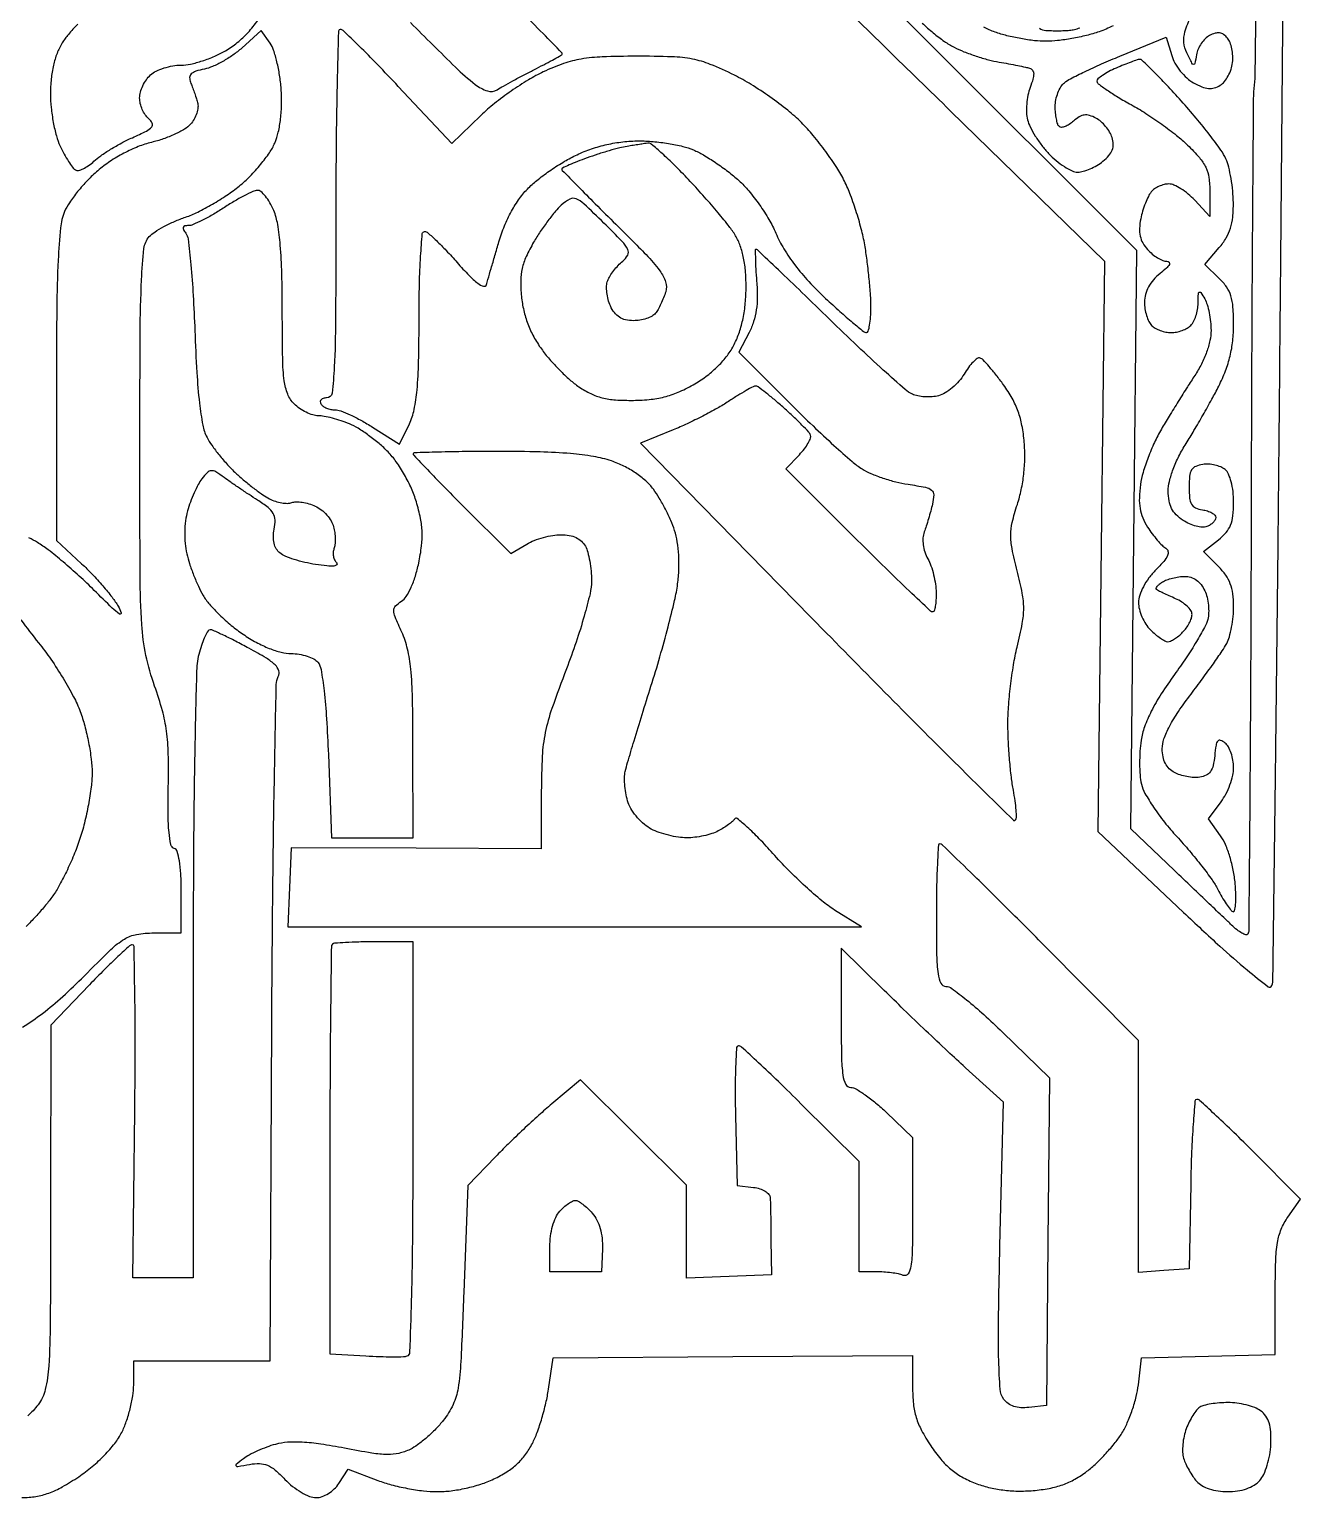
# Model space of a CAD drawing. Extents: x 3.8 to 44, y 2.8 to 44.9.
# Drawn here: x 25.93 to 44.01, y 3.05 to 23.94 of the extents above; entities that cross this region are included whole.
import ezdxf

# ---------------------------------------------------------------- set-up
doc = ezdxf.new("R2010")
doc.units = 0
doc.header["$MEASUREMENT"] = 0

msp = doc.modelspace()

# ---------------------------------------------------------------- linework, layer by layer
for points in [[(26.769741, 44.334821, -0.000003), (28.368792, 44.349802, -0.000078)], [(36.426989, 25.32594, 0.000109), (37.221375, 24.549582, 0.000111), (38.129432, 23.662912, 0.000112), (39.034772, 22.77968), (41.226244, 20.642683), (41.178896, 16.584667), (41.131547, 12.526652), (42.349679, 11.373157, 0.004801), (42.865445, 10.894068, 0.011926), (43.254472, 10.556227, 0.007805), (43.552199, 10.317609, 0.517569), (43.605713, 10.333881, 0.077136), (43.621696, 10.429018, 0.000041), (43.658469, 13.396698, 0.000558), (43.695436, 16.699507, 0.00034), (43.732082, 20.6001, 0.000047), (43.770059, 25.005258, 0.000035), (43.811047, 29.851242, 0.000035), (43.848959, 34.409378, 0.000081)], [(43.391576, 26.420095, -0.000056), (43.36558, 23.343016, -0.027166), (43.353227, 23.146799, 0.027397), (43.341291, 22.955818, 0.000173), (43.328815, 21.243979, 0.000704), (43.317991, 19.288064, 0.000449), (43.310648, 17.013299, -0.000551), (43.302884, 14.751429, -0.000905), (43.29074, 12.837583, -0.000065), (43.276491, 11.117884, -0.13375), (43.262146, 11.066912, -0.344446), (43.23586, 11.056805, -0.052506), (43.180553, 11.080269, -0.040426), (43.110165, 11.127091, -0.023305), (43.033224, 11.193812, -0.000204), (42.921721, 11.300087, -0.000037), (42.714016, 11.498241, -0.000039), (42.47075, 11.730394, -0.000036), (42.219185, 11.970537), (41.59929, 12.562375), (41.641691, 16.678117), (41.684092, 20.793859), (38.562812, 23.91178), (35.441533, 27.0297)], [(26.61397, 24.016573, 0.018205), (26.481354, 23.871518, 0.03919), (26.392717, 23.748891, 0.045176), (26.320282, 23.601674, 0.035344), (26.268259, 23.431268, 0.032071), (26.236845, 23.238467, 0.02418), (26.226316, 23.023986, 0.025841), (26.236235, 22.829553, 0.019968), (26.266392, 22.619474, 0.020359), (26.310505, 22.425141, 0.044814), (26.363187, 22.282371, 0.014697), (26.421619, 22.168036, 0.017321), (26.483745, 22.063565, 0.016375), (26.541628, 21.979656, 0.095438), (26.58095, 21.943472, 0.196042), (26.624566, 21.936146, 0.05363), (26.691932, 21.959065, 0.045693), (26.769225, 22.003981, 0.034034), (26.845613, 22.066486, -0.036269), (26.941354, 22.144116, -0.014708), (27.081978, 22.236126, -0.014462), (27.239643, 22.326621, -0.017845), (27.391754, 22.401312, 0.010258), (27.592602, 22.496181, 0.0995), (27.66661, 22.553636, 0.297848), (27.67381, 22.607305, 0.108537), (27.624404, 22.670722, -0.071858), (27.574846, 22.725588, -0.0446), (27.533012, 22.801804, -0.043854), (27.504532, 22.886273, -0.059457), (27.495, 22.966147, -0.068269), (27.50628, 23.048375, -0.042033), (27.540446, 23.140071, -0.041427), (27.590491, 23.226771, -0.057296), (27.649711, 23.294188, -0.070816), (27.729211, 23.347899, -0.035646), (27.841816, 23.393071, -0.034514), (27.967106, 23.423898, -0.043089), (28.086429, 23.4342, 0.054019), (28.219327, 23.4486, 0.024501), (28.388434, 23.494468, 0.023918), (28.563812, 23.560817, 0.030155), (28.718525, 23.639367, 0.039037), (28.884277, 23.754752, 0.034442), (29.037659, 23.899086, 0.032951), (29.176046, 24.06985, 0.029193)], [(31.348446, 24.039636, 0.002824), (31.988991, 23.404905, 0.028788), (32.270656, 23.159044, 0.085085), (32.444436, 23.066282, 0.223304), (32.581352, 23.082631, -0.011135), (32.670749, 23.135731, -0.003548), (32.806099, 23.21084, -0.003539), (32.958117, 23.2924, -0.00394), (33.105956, 23.368894, 0.00262), (33.244299, 23.440011, 0.003628), (33.367557, 23.505335, 0.002279), (33.470464, 23.56144, 0.044835), (33.500328, 23.581579, 0.439751), (33.501976, 23.609352, 0.001454), (33.235411, 23.883031, 0.005995), (32.921573, 24.195784, 0.00357)], [(38.629176, 24.033131, 0.018044), (38.786085, 23.894155, 0.018264), (38.9463, 23.771789, 0.036012), (39.083302, 23.688968, 0.023721), (39.22465, 23.625114, 0.014292), (39.39757, 23.562327, 0.014301), (39.573401, 23.509643, 0.024193), (39.723635, 23.476972, -0.003728), (39.859034, 23.453281, -0.004151), (39.989287, 23.428369, -0.003841), (40.099959, 23.405363, -0.02168), (40.158306, 23.390091, -0.159628), (40.199534, 23.360911, -0.153258), (40.216344, 23.312485, -0.078274), (40.206597, 23.235692, -0.019614), (40.166541, 23.115502, 0.041028), (40.135287, 23.006369, 0.028841), (40.11755, 22.879805, 0.029239), (40.114685, 22.755836, 0.052687), (40.128918, 22.655294, 0.055866), (40.166832, 22.553803, 0.022564), (40.239655, 22.424905, 0.021989), (40.331294, 22.291915, 0.026015), (40.429576, 22.175075, 0.030882), (40.536236, 22.074167, 0.032356), (40.652936, 21.988854, 0.034218), (40.762681, 21.929163, 0.107852), (40.84407, 21.9114, 0.069197), (40.922026, 21.922241, 0.032197), (41.018463, 21.956432, 0.031128), (41.116739, 22.006023, 0.037791), (41.201575, 22.064701, 0.041542), (41.287552, 22.147026, 0.089231), (41.335049, 22.225181, 0.102093), (41.348784, 22.307873, 0.067215), (41.332117, 22.403191, 0.058106), (41.297151, 22.480779, 0.03825), (41.24052, 22.560786, 0.038273), (41.172426, 22.631161, 0.058557), (41.102833, 22.679633, 0.048867), (41.011782, 22.717459, 0.107667), (40.937082, 22.723566, 0.105438), (40.865613, 22.698041, 0.04564), (40.784447, 22.637058, -0.038114), (40.723681, 22.589959, -0.05555), (40.663387, 22.559164, -0.071339), (40.612379, 22.547824, -0.21883), (40.579985, 22.559815, -0.121439), (40.558073, 22.596064, -0.026665), (40.540022, 22.667147, -0.026257), (40.527558, 22.753792, -0.022596), (40.5234, 22.845741, -0.050328), (40.533065, 22.941517, -0.042088), (40.561832, 23.039609, -0.043914), (40.604081, 23.125493, -0.083476), (40.654233, 23.183664, -0.054707), (40.740095, 23.240339, -0.006849), (40.940202, 23.339585, -0.007995), (41.182127, 23.450751, -0.006552), (41.444022, 23.561984), (42.102979, 23.831722), (42.180339, 23.571349, 0.057159), (42.226966, 23.461983, 0.038617), (42.302974, 23.349535, 0.038736), (42.394925, 23.250637, 0.059469), (42.48962, 23.182238, 0.029381), (42.609674, 23.124541, 0.074136), (42.703577, 23.101436, 0.093584), (42.7864, 23.109192, 0.06994), (42.87032, 23.146633, 0.083137), (42.929312, 23.198917, 0.044998), (42.983404, 23.279745, 0.043212), (43.024938, 23.374406, 0.052229), (43.046363, 23.468999, 0.043256), (43.049447, 23.565575, 0.03744), (43.036361, 23.666146, 0.039206), (43.010307, 23.755873, 0.083129), (42.97403, 23.818238, 0.067042), (42.919102, 23.868816, 0.116582), (42.861811, 23.891578, 0.107878), (42.797227, 23.887125, 0.051952), (42.720025, 23.855608, 0.073565), (42.658559, 23.810009, 0.046739), (42.601569, 23.741276, 0.046004), (42.557239, 23.661445, 0.062199), (42.533599, 23.582435, -0.007454), (42.510391, 23.455896, -0.40843), (42.492132, 23.443431, -0.234041), (42.469098, 23.460449, -0.003857), (42.395148, 23.607131, -0.094028), (42.353728, 23.755786, -0.093669), (42.369547, 23.909495, -0.042513), (42.456516, 24.130877, -0.005661)], [(25.830463, 9.741663, 0.022516), (26.112549, 9.937803, 0.020441), (26.401605, 10.178066, 0.014807), (26.703975, 10.467746, -0.006548), (27.084946, 10.844991, -0.053414), (27.278176, 10.995163, -0.095774), (27.452708, 11.06145, -0.043028), (27.698025, 11.0826), (28.0872, 11.0826), (28.0872, 11.66775, 0.01205), (28.081068, 11.922157, 0.028409), (28.061182, 12.11085, 0.03458), (28.030516, 12.241273, 0.241798), (27.986191, 12.28657, -0.267254), (27.939229, 12.339391, -0.0273), (27.913254, 12.51142, -0.022081), (27.89996, 12.771271, -0.006936), (27.902652, 13.16077, 0.009898), (27.903116, 13.631855, 0.028903), (27.878251, 13.955826, 0.03384), (27.81889, 14.245617, 0.018215), (27.708939, 14.5935, -0.033592), (27.584628, 15.033432, -0.036713), (27.524974, 15.473165, -0.014295), (27.502147, 16.167645, -0.001126), (27.498418, 18.015392, -0.00132), (27.503023, 19.617494, -0.009873), (27.522224, 20.37744, -0.015922), (27.556565, 20.82345, -0.158015), (27.632492, 20.992503, -0.064843), (27.709378, 21.058021, -0.020607), (27.839135, 21.134924, -0.020184), (27.992313, 21.209569, -0.021174), (28.148614, 21.270325, 0.032508), (28.322488, 21.342487, 0.016676), (28.530617, 21.453963, 0.0165), (28.738098, 21.583487, 0.023855), (28.911625, 21.712356, 0.02676), (29.066434, 21.853704, 0.021677), (29.217099, 22.020725, 0.022193), (29.342748, 22.187306, 0.051565), (29.417498, 22.32452, 0.042016), (29.468261, 22.482018, 0.027494), (29.50109, 22.67006, 0.02542), (29.515069, 22.878251, 0.022109), (29.508948, 23.096787, 0.021051), (29.486716, 23.290442, 0.020829), (29.448227, 23.482233, 0.021226), (29.400512, 23.646834, 0.071727), (29.350154, 23.746513), (29.225481, 23.924509), (28.947671, 23.676285, -0.030225), (28.822709, 23.577531, -0.023994), (28.676953, 23.486075, -0.024582), (28.533132, 23.414239, -0.054224), (28.416193, 23.377329, 0.026991), (28.294308, 23.346029, 0.114102), (28.22977, 23.307993, 0.19558), (28.206976, 23.257593, 0.108169), (28.219061, 23.190048, -0.009319), (28.243842, 23.126889, -0.005232), (28.271707, 23.049304, -0.005219), (28.298222, 22.970329, -0.008484), (28.318893, 22.902668, -0.096519), (28.324953, 22.833262, -0.052475), (28.307027, 22.749244, -0.049539), (28.269758, 22.664438, -0.055685), (28.2177, 22.592178, -0.074725), (28.134506, 22.524065, -0.025225), (27.995645, 22.45063, -0.024443), (27.83167, 22.383776, -0.025708), (27.664667, 22.334512, 0.036631), (27.474303, 22.273811, 0.025809), (27.270345, 22.179403, 0.025344), (27.072241, 22.061783, 0.030377), (26.899253, 21.931037, 0.024866), (26.754125, 21.793743, 0.02048), (26.61317, 21.633824, 0.020958), (26.49577, 21.476008, 0.050518), (26.426492, 21.348202, 0.075027), (26.368467, 21.117111, 0.012375), (26.33553, 20.65713, 0.009218), (26.316012, 19.96762, 0.002466), (26.3106, 18.87026), (26.3106, 16.669685), (26.67015, 16.337035, -0.016033), (26.819517, 16.189679, -0.012831), (26.971005, 16.021913, -0.01303), (27.103217, 15.859329, -0.031821), (27.189436, 15.731406, -0.057122), (27.23087, 15.637445, -0.706243), (27.20984, 15.621716, -0.045814), (27.104716, 15.706584, -0.003662), (26.850268, 15.957332, 0.011135), (26.636562, 16.161725, 0.010101), (26.407029, 16.363308, 0.010172), (26.194333, 16.535346, 0.031692), (26.041956, 16.638791, 0.017645), (25.919816, 16.705162, 0.026765)], [(41.345659, 23.994689, -0.039813), (41.14756, 23.909064, -0.022283), (40.968328, 23.85678, -0.015146), (40.760427, 23.812686, -0.015284), (40.556753, 23.782292, -0.029401), (40.392066, 23.7726, -0.028661), (40.229449, 23.781929, -0.015879), (40.032702, 23.810934, -0.015793), (39.834648, 23.853087, -0.024479), (39.667202, 23.903098, -0.03313), (39.505038, 23.972699, -0.020114)], [(40.297331, 23.959735, 0.127928), (40.388795, 23.928396, 0.012314), (40.468326, 23.924336, 0.007731), (40.561437, 23.92332, 0.00776), (40.653166, 23.925161, 0.014052), (40.728092, 23.929939, 0.038359), (40.797627, 23.941766, 0.028213), (40.872296, 23.964992, 0.028753)], [(25.804834, 15.538528, 0.010869), (26.057265, 15.210937, -0.018961), (26.231765, 14.976739, -0.014323), (26.405903, 14.707315, -0.014537), (26.55505, 14.444438, -0.032257), (26.649465, 14.234437, -0.025166), (26.714121, 14.030986, -0.01664), (26.768634, 13.791822, -0.016763), (26.806161, 13.555228, -0.030955), (26.8182, 13.360958, -0.031113), (26.805788, 13.161683, -0.01487), (26.766375, 12.908034, -0.014678), (26.709351, 12.644685, -0.020247), (26.641775, 12.412381, -0.017513), (26.558153, 12.189269, -0.01381), (26.452676, 11.953857, -0.014031), (26.34242, 11.740469, -0.033285), (26.245779, 11.5902, -0.015666), (26.142885, 11.460163, -0.009708), (26.014435, 11.313748, -0.009735), (25.881858, 11.173987, -0.017276)], [(25.821078, 3.0456, 0.04031), (26.020374, 3.061693, 0.048115), (26.202576, 3.109638, 0.040692), (26.394909, 3.198967, 0.019136), (26.628107, 3.34336, 0.025645), (26.821041, 3.488198, 0.026349), (26.99631, 3.650798, 0.028023), (27.140859, 3.817561, 0.04663), (27.240327, 3.97449, 0.034017), (27.305493, 4.127028, 0.022243), (27.360441, 4.310327, 0.022384), (27.398188, 4.494633, 0.039333), (27.4104, 4.64963), (27.4104, 4.9914), (28.381931, 4.9914), (29.353462, 4.9914), (29.375981, 9.79245, -0.00133), (29.389584, 11.642926, -0.002125), (29.412132, 13.223944, -0.000411), (29.439059, 14.616633, -0.110686), (29.467425, 14.73223, 0.191883), (29.474179, 14.81446, 0.127316), (29.424044, 14.896144, 0.056521), (29.297955, 14.992821, 0.011205), (29.050552, 15.13408, 0.005258), (28.859663, 15.234888, 0.007531), (28.688186, 15.319909, 0.004441), (28.542718, 15.387744, 0.107275), (28.499153, 15.3972, 0.260105), (28.468806, 15.380268, 0.025447), (28.426942, 15.304008, 0.027085), (28.383967, 15.201508, 0.017992), (28.345448, 15.07995, 0.061079), (28.305662, 14.814688, 0.001916), (28.280378, 13.717557, 0.003281), (28.262573, 12.309789, 0.001494), (28.256872, 10.46925), (28.2564, 6.1758), (27.828027, 6.1758), (27.399654, 6.1758), (27.426177, 8.544668, 0.002434), (27.431924, 9.453005, 0.004061), (27.42683, 10.217661, 0.000664), (27.416012, 10.889067, 0.409439), (27.391154, 10.913468, 0.186166), (27.351783, 10.898233, 0.003484), (27.186144, 10.745674, 0.00802), (26.994893, 10.561216, 0.005218), (26.779674, 10.34235), (26.229739, 9.7713), (26.22787, 7.181259, -0.001143), (26.222934, 5.539992, -0.014406), (26.201821, 4.92116, -0.040055), (26.153202, 4.583447, -0.111323), (26.05066, 4.368309, -0.018597), (25.97822, 4.282949, -0.024316), (25.905553, 4.21088, -0.023155)]]:
    msp.add_lwpolyline(points, format="xyb")
for points in [[(30.35025, 23.94255, 0.403039), (30.324324, 23.917001, 0.000575), (30.305438, 23.171632, 0.003778), (30.29136, 22.324884, 0.002267), (30.2868, 21.3192, -0.001261), (30.282977, 19.803328, -0.011302), (30.264586, 19.138303, -0.018063), (30.232265, 18.765019, -0.378775), (30.154907, 18.6966, 0.066118), (30.108239, 18.690402, 0.138808), (30.077117, 18.671749, 0.191142), (30.066168, 18.644118, 0.139169), (30.0753, 18.612, 0.102839), (30.106025, 18.579578, 0.051798), (30.155597, 18.552251, 0.048332), (30.214875, 18.533673, 0.051828), (30.27523, 18.5274, -0.090348), (30.355666, 18.512746, -0.017413), (30.492866, 18.455508, -0.01802), (30.650213, 18.376352, -0.015762), (30.808789, 18.28266), (31.194703, 18.03792), (31.332952, 18.32783, 0.060717), (31.401494, 18.53214, 0.027838), (31.442651, 18.810602, 0.017803), (31.464946, 19.212093, 0.004968), (31.4712, 19.84157, -0.005725), (31.476673, 20.319523, -0.010195), (31.493699, 20.712572, -0.004277), (31.517084, 21.035742, -0.390744), (31.549239, 21.0654, -0.182819), (31.595472, 21.047911, -0.00912), (31.717111, 20.936502, -0.013694), (31.858393, 20.794724, -0.009389), (32.011131, 20.626599, 0.011667), (32.183045, 20.43909, 0.039281), (32.30731, 20.328574, 0.08801), (32.388624, 20.28698, 0.419456), (32.429855, 20.309349, -0.000857), (32.451084, 20.38287, -0.000113), (32.496417, 20.538734, -0.000131), (32.550266, 20.723545, -0.00011), (32.607479, 20.919545, -0.025941), (32.686212, 21.144915, -0.028594), (32.785712, 21.353478, -0.030335), (32.901501, 21.536955, -0.040468), (33.029056, 21.687016, -0.030183), (33.165346, 21.807775, -0.016171), (33.346784, 21.940723, -0.016046), (33.541329, 22.064855, -0.024115), (33.71914, 22.159156, -0.028088), (33.926511, 22.242764, -0.02692), (34.144884, 22.303967, -0.026716), (34.370257, 22.341729, -0.026653), (34.598549, 22.355283, -0.023978), (34.800338, 22.346815, -0.018307), (35.019628, 22.318927, -0.018633), (35.223522, 22.277518, -0.040854), (35.374607, 22.227569, -0.032906), (35.516562, 22.156041, -0.015258), (35.691245, 22.045782, -0.015039), (35.86836, 21.918364, -0.020254), (36.020143, 21.792014, -0.035161), (36.163377, 21.64305, -0.020515), (36.314276, 21.446385, -0.020435), (36.450041, 21.235774, -0.032053), (36.547117, 21.043543, 0.035574), (36.662189, 20.819603, 0.026303), (36.819136, 20.589397, 0.023799), (37.016912, 20.353906, 0.01793), (37.255181, 20.114018, 0.005661), (37.458562, 19.927712, 0.008556), (37.640165, 19.770614, 0.004151), (37.796572, 19.642113, 0.170027), (37.83735, 19.627568, 0.336919), (37.862158, 19.646199, 0.025798), (37.882018, 19.732926, 0.027131), (37.895922, 19.848945, 0.016599), (37.90031, 19.98675, 0.016394), (37.894394, 20.159942, 0.007214), (37.875755, 20.388519, 0.007131), (37.849008, 20.630584, 0.009501), (37.817407, 20.849573, 0.021809), (37.770624, 21.073538, 0.013624), (37.697383, 21.331365, 0.013668), (37.611164, 21.581969, 0.024084), (37.524543, 21.782993, 0.029583), (37.415101, 21.976751, 0.015379), (37.257325, 22.205371, 0.015239), (37.08035, 22.430923, 0.02241), (36.910392, 22.61684, 0.027109), (36.716208, 22.791036, 0.015362), (36.463918, 22.981348, 0.015304), (36.197096, 23.158052, 0.024276), (35.957377, 23.29082, 0.017687), (35.614996, 23.444491, 0.049076), (35.36232, 23.519463, 0.039519), (35.070869, 23.552056, 0.008424), (34.560581, 23.559978, 0.008683), (34.07876, 23.550971, 0.03267), (33.778288, 23.520406, 0.043086), (33.528429, 23.455858, 0.024406), (33.238849, 23.337593, 0.027716), (33.027322, 23.224237, 0.015416), (32.782282, 23.064325, 0.015339), (32.543548, 22.886687, 0.023914), (32.350549, 22.718028), (31.9365, 22.319726), (31.1751, 23.131513, 0.003931), (30.878665, 23.442627, 0.006184), (30.618723, 23.704617, 0.002055), (30.391599, 23.926109, 0.197654)], [(41.723584, 23.515489, 0.067926), (41.687596, 23.508471, 0.006268), (41.601796, 23.478045, 0.007991), (41.50009, 23.438681, 0.006185), (41.39055, 23.392673, 0.019435), (41.2853, 23.341977, 0.027838), (41.196661, 23.288434, 0.026883), (41.131523, 23.238626, 0.223382), (41.116604, 23.205634, 0.23291), (41.135509, 23.168648, 0.009639), (41.259913, 23.079584, 0.015005), (41.41695, 22.978474, 0.009903), (41.603054, 22.871364, -0.01756), (41.8121, 22.746751, -0.012261), (42.039092, 22.592393, -0.012387), (42.249666, 22.433481, -0.025), (42.40575, 22.296241, -0.021775), (42.573792, 22.118024, -0.066641), (42.664536, 21.979336, -0.076445), (42.708907, 21.832633, -0.035295), (42.723, 21.633242), (42.723, 21.278629), (42.508076, 21.510414, 0.032605), (42.414366, 21.599115, 0.033394), (42.310633, 21.674113, 0.035405), (42.2122, 21.726419, 0.104797), (42.137735, 21.7422, 0.06274), (42.0713, 21.733831, 0.044221), (42.000225, 21.708767, 0.044556), (41.935414, 21.671964, 0.068246), (41.887861, 21.628387, 0.059924), (41.847841, 21.566362, 0.020978), (41.805337, 21.468934, 0.020482), (41.76712, 21.356796, 0.02253), (41.739568, 21.245391, 0.037088), (41.722827, 21.110256, 0.067211), (41.732281, 20.999446, 0.073991), (41.769595, 20.902391, 0.055259), (41.836778, 20.809304, 0.037056), (41.903819, 20.745437, 0.03591), (41.980231, 20.691428, 0.038131), (42.05439, 20.654012, 0.098074), (42.113021, 20.6424, -0.230987), (42.144251, 20.627159, -0.301459), (42.14664, 20.596272, -0.080527), (42.103951, 20.542291, -0.018617), (42.015309, 20.46706, 0.045248), (41.920279, 20.377289, 0.055404), (41.850054, 20.277391, 0.059334), (41.807028, 20.170749, 0.066337), (41.7924, 20.06098, 0.039035), (41.79989, 19.965192, 0.035133), (41.822221, 19.868198, 0.036906), (41.854931, 19.783945, 0.085534), (41.89392, 19.72872, 0.070395), (41.945661, 19.689806, 0.038897), (42.017806, 19.657021, 0.037889), (42.09763, 19.634669, 0.049362), (42.1731, 19.6272, 0.049362), (42.24857, 19.634669, 0.037889), (42.328394, 19.657021, 0.038897), (42.400539, 19.689806, 0.070395), (42.45228, 19.72872, 0.080335), (42.491431, 19.782976, 0.036944), (42.524734, 19.863789, 0.035361), (42.547903, 19.955926, 0.040955), (42.556373, 20.04597, -0.006047), (42.559525, 20.177192, -0.2451), (42.573238, 20.20132, -0.415523), (42.594092, 20.196779, -0.010548), (42.649433, 20.106045, -0.058396), (42.684231, 20.025962, -0.023533), (42.713339, 19.910133, -0.0229), (42.733273, 19.781171, -0.026897), (42.73992, 19.65769, -0.054012), (42.72441, 19.514532, -0.032316), (42.676985, 19.349883, -0.03033), (42.603643, 19.179133, -0.029575), (42.509635, 19.017008, 0.00458), (42.403784, 18.853827, 0.002387), (42.274661, 18.648563, 0.002373), (42.144139, 18.436624, 0.003623), (42.033102, 18.251385, 0.024942), (41.935086, 18.064431, 0.018118), (41.84429, 17.847729, 0.018382), (41.772991, 17.63527, 0.037719), (41.736133, 17.463706, 0.025475), (41.719942, 17.274301, 0.049861), (41.729813, 17.123355, 0.056835), (41.76772, 16.990776, 0.045168), (41.836824, 16.858783, 0.017591), (41.902627, 16.764184, 0.017434), (41.975105, 16.674153, 0.017584), (42.043902, 16.599983, 0.062302), (42.094949, 16.56009, -0.204883), (42.127618, 16.515068, -0.163283), (42.12156, 16.454801, -0.07282), (42.06764, 16.370541, -0.01769), (41.954732, 16.249347, 0.035927), (41.855912, 16.135206, 0.038401), (41.776862, 16.010505, 0.041748), (41.724716, 15.888791, 0.080504), (41.7078, 15.784408, 0.063971), (41.720111, 15.688581, 0.039129), (41.757503, 15.580737, 0.038667), (41.812222, 15.477968, 0.054764), (41.877, 15.3972, 0.021302), (41.947541, 15.332427, 0.025262), (42.019574, 15.277703, 0.025327), (42.083919, 15.238382, 0.125119), (42.124757, 15.228, 0.110284), (42.163797, 15.236717, 0.03046), (42.21929, 15.267052, 0.029203), (42.279591, 15.310061, 0.02687), (42.336257, 15.360943, 0.040765), (42.387132, 15.420866, 0.035724), (42.430148, 15.490868, 0.037416), (42.459792, 15.560056, 0.082687), (42.4692, 15.616557, 0.148386), (42.452766, 15.670713, 0.054618), (42.400859, 15.732543, 0.048091), (42.325569, 15.791849, 0.041382), (42.23655, 15.839144, -0.004228), (42.144543, 15.879583, -0.005408), (42.060535, 15.918454, -0.004238), (41.990866, 15.952338, -0.045148), (41.96405, 15.96883, -0.318589), (41.958428, 15.98624, -0.089704), (41.972463, 16.012974, -0.056062), (42.003776, 16.044986, -0.030134), (42.04865, 16.077304, -0.052831), (42.110058, 16.107603, -0.02633), (42.192991, 16.13327, -0.025802), (42.282573, 16.151047, -0.034406), (42.365264, 16.157305, -0.078714), (42.452528, 16.144083, -0.078299), (42.531608, 16.104534, -0.073334), (42.598739, 16.039902, -0.057671), (42.650951, 15.953339, -0.0486), (42.683028, 15.859811, -0.032649), (42.701934, 15.74834, -0.032879), (42.706059, 15.636899, -0.054345), (42.693181, 15.543709, -0.063797), (42.649017, 15.430958, -0.010701), (42.533031, 15.229391, -0.011565), (42.385293, 14.997207, -0.010035), (42.220019, 14.760676, 0.015313), (42.031303, 14.48443, 0.024694), (41.88993, 14.23713, 0.029247), (41.793895, 14.017059, 0.05108), (41.744539, 13.824508, 0.022492), (41.728251, 13.668261, 0.016553), (41.723761, 13.494237, 0.016797), (41.730521, 13.329049, 0.035443), (41.749088, 13.202206, 0.074819), (41.800117, 13.068891, 0.019493), (41.921128, 12.873236, 0.019369), (42.078154, 12.658602, 0.018701), (42.253086, 12.454153, -0.010907), (42.433916, 12.249359, -0.010403), (42.608595, 12.033665, -0.010399), (42.754894, 11.836805, -0.036067), (42.83726, 11.701315, 0.013303), (42.89554, 11.594815, 0.015857), (42.95626, 11.497756, 0.01471), (43.011986, 11.419725, 0.092171), (43.048106, 11.386916, 0.508976), (43.073815, 11.397425, 0.03813), (43.088375, 11.484899, 0.028661), (43.092531, 11.617179, 0.014575), (43.083372, 11.783402, 0.027588), (43.056512, 11.974898, 0.02529), (43.008209, 12.168022, 0.026478), (42.945581, 12.34034, 0.053452), (42.875343, 12.466397), (42.704558, 12.708093), (42.882979, 12.949421, 0.041425), (42.951298, 13.059898, 0.03017), (43.008989, 13.192376, 0.030722), (43.048604, 13.325633, 0.056947), (43.0614, 13.437616, 0.043847), (43.052448, 13.539502, 0.040075), (43.02582, 13.641494, 0.042466), (42.986758, 13.728878, 0.093476), (42.940275, 13.785007, 0.074672), (42.876791, 13.823377, 0.330571), (42.836966, 13.813465, 0.134897), (42.810913, 13.755149, 0.014074), (42.792225, 13.605016, -0.032035), (42.769874, 13.466286, -0.095946), (42.731313, 13.378785, -0.127273), (42.670186, 13.326116, -0.07934), (42.579314, 13.298038, -0.050371), (42.495469, 13.294626, -0.030687), (42.396977, 13.306635, -0.03055), (42.299789, 13.330807, -0.046671), (42.219764, 13.364464, -0.075737), (42.144932, 13.420481, -0.076002), (42.09028, 13.49618, -0.06933), (42.057268, 13.590957, -0.049221), (42.0462, 13.70312, -0.086088), (42.070476, 13.843072, -0.034905), (42.148477, 14.020933, -0.027932), (42.275465, 14.233302, -0.014726), (42.4551, 14.482693, 0.004578), (42.618884, 14.700614, 0.00509), (42.772878, 14.913976, 0.004724), (42.900564, 15.098411, 0.026387), (42.9627, 15.201288, 0.055228), (43.00067, 15.296291, 0.021665), (43.032407, 15.433963, 0.021129), (43.054151, 15.587168, 0.024689), (43.0614, 15.733884, 0.032611), (43.049828, 15.911125, 0.058542), (43.014178, 16.052298, 0.062474), (42.94879, 16.175157, 0.042907), (42.847029, 16.296062), (42.632658, 16.510432), (42.847029, 16.679056, 0.048924), (42.953664, 16.781281, 0.081738), (43.018009, 16.887268, 0.06922), (43.051246, 17.020605, 0.026525), (43.0614, 17.211881, 0.027799), (43.052881, 17.364986, 0.036406), (43.027259, 17.502701, 0.041275), (42.988452, 17.612677, 0.114582), (42.939157, 17.677535, 0.074494), (42.87819, 17.714414, 0.041702), (42.795539, 17.741066, 0.040508), (42.705546, 17.754448, 0.051913), (42.621907, 17.751344, 0.066687), (42.521792, 17.723205, 0.156631), (42.463954, 17.67269, 0.110897), (42.434811, 17.585116, 0.025095), (42.4269, 17.4276, 0.025164), (42.434771, 17.271302, 0.108349), (42.463577, 17.183345, 0.155287), (42.520351, 17.132503, 0.070402), (42.61725, 17.104466, -0.039699), (42.690115, 17.088139, -0.054529), (42.751685, 17.06147, -0.067506), (42.793908, 17.029205, -0.198416), (42.8076, 16.996061, -0.131656), (42.798292, 16.961324, -0.062849), (42.770131, 16.924214, -0.055841), (42.728834, 16.890506, -0.051691), (42.680047, 16.865743, -0.112597), (42.616274, 16.856616, -0.043942), (42.528026, 16.871757, -0.040656), (42.431749, 16.905707, -0.039961), (42.341647, 16.954948, -0.052061), (42.243242, 17.035189, -0.078495), (42.178541, 17.124672, -0.074726), (42.142596, 17.233074, -0.042779), (42.1308, 17.370687, -0.061317), (42.147851, 17.509207, -0.028382), (42.201842, 17.682692, -0.026477), (42.283157, 17.869067, -0.025213), (42.384917, 18.048974, 0.007479), (42.497529, 18.23256, 0.004447), (42.626422, 18.454389, 0.00445), (42.75101, 18.677872, 0.007662), (42.850217, 18.866425, 0.026017), (42.946022, 19.082699, 0.032114), (43.01133, 19.293247, 0.032302), (43.048874, 19.509387, 0.026857), (43.0614, 19.742408, 0.01813), (43.052469, 19.988634, 0.057307), (43.02183, 20.150563, 0.075407), (42.960928, 20.275991, 0.050535), (42.857592, 20.397799), (42.653784, 20.593958), (42.857592, 20.83617, 0.041701), (42.954842, 20.973506, 0.057272), (43.016273, 21.111669, 0.051655), (43.048665, 21.270861, 0.026799), (43.057584, 21.473741, 0.021694), (43.048651, 21.642027, 0.017727), (43.024946, 21.820752, 0.018085), (42.9913, 21.983816, 0.044102), (42.951834, 22.09987, 0.050937), (42.880905, 22.224405, 0.009341), (42.722947, 22.437362, 0.009953), (42.527742, 22.68035, 0.008904), (42.315784, 22.92472, 0.005313), (42.106867, 23.152182, 0.008265), (41.921502, 23.343316, 0.003427), (41.760522, 23.501721, 0.20986)], [(34.725363, 22.322879, 0.002654), (34.680642, 22.316328, 0.000617), (34.60556, 22.304826, 0.000636), (34.519162, 22.291369, 0.000623), (34.4322, 22.2776, 0.022638), (34.326528, 22.255789, 0.007986), (34.17721, 22.215302, 0.007909), (34.014314, 22.165523, 0.009201), (33.86115, 22.112924, 0.006225), (33.723317, 22.060784, 0.009982), (33.607218, 22.01251, 0.004167), (33.510708, 21.969138, 0.293004), (33.5016, 21.95493, 0.195785), (33.509125, 21.93645, 0.000415), (33.727887, 21.712727, 0.00271), (33.976602, 21.461533, 0.001669), (34.27194, 21.168431, -0.005012), (34.701725, 20.736156, -0.034143), (34.896396, 20.507007, -0.078328), (34.978914, 20.348362, -0.156578), (34.980685, 20.208454, -0.020373), (34.950904, 20.123918, -0.016468), (34.912332, 20.035749, -0.016776), (34.871279, 19.956675, -0.040609), (34.834487, 19.90215, -0.100835), (34.785789, 19.861543, -0.042437), (34.707213, 19.827464, -0.039731), (34.614224, 19.804216, -0.041415), (34.520021, 19.7964, -0.055789), (34.409399, 19.808781, -0.087911), (34.321559, 19.845743, -0.087614), (34.251567, 19.910745, -0.055066), (34.19425, 20.006898, -0.043251), (34.161755, 20.098445, -0.03677), (34.143277, 20.199346, -0.038374), (34.140343, 20.29426, -0.08013), (34.155406, 20.366448, -0.048269), (34.188391, 20.432672, -0.024656), (34.241491, 20.508993, -0.024247), (34.30447, 20.582912, -0.033338), (34.368325, 20.6424, 0.101997), (34.439396, 20.729545, 0.239123), (34.44033, 20.811282, 0.078094), (34.361437, 20.923234, 0.005942), (34.10006, 21.186588, 0.005489), (33.816637, 21.459387, 0.089682), (33.706522, 21.530972, 0.227735), (33.616614, 21.526448, 0.059433), (33.495402, 21.440491, 0.035425), (33.411429, 21.352918, 0.013017), (33.305295, 21.218279, 0.012828), (33.196583, 21.064664, 0.015033), (33.101752, 20.913458, 0.024822), (32.995581, 20.70975, 0.052324), (32.938506, 20.54107, 0.053116), (32.91816, 20.36584, 0.026318), (32.927832, 20.141937, 0.033261), (32.960347, 19.943351, 0.033435), (33.018872, 19.751185, 0.033231), (33.102899, 19.567441, 0.031984), (33.211483, 19.393975, 0.023525), (33.326221, 19.249235, 0.016018), (33.469354, 19.095394, 0.016169), (33.617348, 18.955555, 0.031012), (33.746059, 18.855097, 0.037615), (33.913386, 18.758057, 0.051842), (34.076673, 18.699054, 0.044468), (34.266868, 18.669474, 0.019751), (34.520863, 18.662892, 0.023432), (34.774519, 18.678242, 0.038873), (34.985077, 18.717646, 0.040054), (35.182562, 18.788121, 0.026819), (35.395819, 18.898188, 0.03094), (35.572123, 19.016732, 0.033081), (35.728318, 19.153711, 0.034688), (35.858027, 19.302991, 0.043595), (35.955143, 19.458279, 0.037179), (36.028544, 19.633145, 0.030118), (36.081429, 19.829669, 0.028004), (36.113358, 20.0458, 0.022834), (36.123884, 20.27948, 0.020574), (36.114112, 20.513179, 0.032414), (36.084567, 20.711711, 0.037593), (36.034691, 20.880268, 0.050063), (35.963412, 21.0231, 0.027217), (35.869997, 21.154687, 0.006898), (35.70398, 21.357667, 0.007014), (35.507586, 21.584599, 0.00704), (35.305141, 21.80565, 0.008656), (35.108341, 22.007438, 0.013041), (34.929358, 22.175695, 0.007822), (34.775756, 22.30847, 0.21244)], [(29.170167, 21.651021, 0.093313), (29.1069, 21.63515, 0.012219), (28.981821, 21.573754, 0.013859), (28.835792, 21.492365, 0.011197), (28.683551, 21.397221, -0.013443), (28.530567, 21.302565, -0.016365), (28.382288, 21.222621, -0.014995), (28.254708, 21.16384, -0.10078), (28.186743, 21.15, 0.057139), (28.136093, 21.144193, 0.257925), (28.114753, 21.124973, 0.212783), (28.117498, 21.09332, 0.040959), (28.15019, 21.04425, -0.140186), (28.185152, 20.959442, -0.004656), (28.223068, 20.59316, -0.008527), (28.256717, 20.155784, -0.005798), (28.280738, 19.657126, 0.005431), (28.309166, 19.057848, 0.013753), (28.346521, 18.623376, 0.01727), (28.393058, 18.310826, 0.075127), (28.453971, 18.134326, 0.034024), (28.522229, 18.023073, 0.015177), (28.626123, 17.886034, 0.014942), (28.745237, 17.747151, 0.019587), (28.862532, 17.628101, 0.013642), (28.985005, 17.519296, 0.011669), (29.11967, 17.411341, 0.011826), (29.246714, 17.318952, 0.032565), (29.341661, 17.262037, 0.039178), (29.425984, 17.226725, 0.037014), (29.516394, 17.20419, 0.039256), (29.599504, 17.196539, 0.095222), (29.659913, 17.207315, -0.093357), (29.72128, 17.218497, -0.035912), (29.808005, 17.211742, -0.034006), (29.903454, 17.190647, -0.035523), (29.993731, 17.157026, -0.059058), (30.078704, 17.105452, -0.044766), (30.158337, 17.030825, -0.045756), (30.221214, 16.94583, -0.075031), (30.255652, 16.863385, -0.031005), (30.271263, 16.779465, -0.026834), (30.277374, 16.690086, -0.027749), (30.274032, 16.608359, -0.067616), (30.260235, 16.549798, 0.076577), (30.249224, 16.499023, 0.06161), (30.25271, 16.443198, 0.062747), (30.269477, 16.390991, 0.087549), (30.297547, 16.350893, -0.408764), (30.297812, 16.322446, -0.182586), (30.260572, 16.304784, -0.046348), (30.160589, 16.305881, -0.011752), (29.999338, 16.326489, -0.019976), (29.844358, 16.356385, -0.020332), (29.693183, 16.398413, -0.020603), (29.565208, 16.445566, -0.074764), (29.491193, 16.490283, -0.086557), (29.439438, 16.551062, -0.074656), (29.40801, 16.628915, -0.064804), (29.398126, 16.722516, -0.043321), (29.410055, 16.829723, 0.054052), (29.4217, 16.959648, 0.125921), (29.395907, 17.053162, 0.097258), (29.322947, 17.137438, 0.024449), (29.173814, 17.242659, -0.004046), (29.051363, 17.321778, -0.002998), (28.917245, 17.411139, -0.00303), (28.791623, 17.497043, -0.00682), (28.69767, 17.564046, 0.018448), (28.577397, 17.645667, 0.155674), (28.51476, 17.661693, 0.187802), (28.460438, 17.636801, 0.02918), (28.381793, 17.545581, 0.040578), (28.328908, 17.463445, 0.017044), (28.270886, 17.345403, 0.016731), (28.217107, 17.214313, 0.020894), (28.176468, 17.0892, 0.037044), (28.148175, 16.948346, 0.02655), (28.136762, 16.788083, 0.026362), (28.142395, 16.625858, 0.034254), (28.16548, 16.478979, 0.023465), (28.204546, 16.338534, 0.014025), (28.26339, 16.175445, 0.014027), (28.331251, 16.015993, 0.023569), (28.398119, 15.886779, 0.048377), (28.488321, 15.76079, 0.020419), (28.631676, 15.609619, 0.019975), (28.799138, 15.459406, 0.024596), (28.967195, 15.33375, 0.023372), (29.155437, 15.219342, 0.02934), (29.340069, 15.13226, 0.032757), (29.509689, 15.076697, 0.06285), (29.651502, 15.0588, -0.040336), (29.764773, 15.049647, -0.038683), (29.876754, 15.022412, -0.04124), (29.971585, 14.982503, -0.099652), (30.030489, 14.934926, -0.134955), (30.07733, 14.831271, -0.010599), (30.118462, 14.528335, -0.012387), (30.154009, 14.129906, -0.00616), (30.180302, 13.623626), (30.227308, 12.4362), (30.806954, 12.4362), (31.3866, 12.4362), (31.384742, 13.72635, 0.00439), (31.377578, 14.427326, 0.019453), (31.353719, 14.838935, 0.033024), (31.306944, 15.123663, 0.049406), (31.225895, 15.362165, -0.008365), (31.130834, 15.581131, -0.095746), (31.112058, 15.672838, -0.200044), (31.137571, 15.736008, -0.058525), (31.221032, 15.802835, 0.113172), (31.288167, 15.869733, 0.034433), (31.356535, 15.997007, 0.031121), (31.418398, 16.16043, 0.023746), (31.466134, 16.345695, 0.020264), (31.506937, 16.592007, 0.040498), (31.515358, 16.789127, 0.041104), (31.491882, 16.983134, 0.021526), (31.432697, 17.219223, 0.033137), (31.363474, 17.405999, 0.023876), (31.26299, 17.604348, 0.024154), (31.146579, 17.787997, 0.039735), (31.029193, 17.92945, 0.024455), (30.90319, 18.046782, 0.018189), (30.753528, 18.16402, 0.018483), (30.603913, 18.264449, 0.039118), (30.479867, 18.328402, 0.019596), (30.363031, 18.372197, 0.016841), (30.237102, 18.409195, 0.017168), (30.120442, 18.435008, 0.045887), (30.035717, 18.4428, -0.077033), (29.957674, 18.454896, -0.038252), (29.864598, 18.492503, -0.036809), (29.772025, 18.547246, -0.044473), (29.6946, 18.612, -0.100166), (29.602202, 18.751281, -0.064591), (29.552802, 18.9392, -0.028348), (29.530345, 19.253277, -0.003675), (29.5254, 19.926017, 0.006224), (29.518636, 20.469399, 0.015034), (29.496565, 20.870555, 0.019708), (29.459481, 21.167026, 0.058047), (29.402817, 21.364217, 0.030643), (29.347815, 21.47606, 0.040825), (29.28391, 21.569486, 0.046218), (29.220742, 21.634125, 0.193418)], [(36.265411, 20.8116, 0.415739), (36.254908, 20.801042, 0.003797), (36.25647, 20.678983, 0.009763), (36.26229, 20.533254, 0.005824), (36.274618, 20.360138, -0.021532), (36.283481, 20.136897, -0.035584), (36.269441, 19.948825, -0.0405), (36.23128, 19.783316, -0.042446), (36.16734, 19.628825), (36.022624, 19.348974), (36.771362, 18.597909, 0.005734), (37.076632, 18.298634, 0.00661), (37.374712, 18.0205, 0.005982), (37.632909, 17.791468, 0.037882), (37.7739, 17.686949, 0.040677), (37.899588, 17.621373, 0.019176), (38.070963, 17.556628, 0.018859), (38.256637, 17.502197, 0.025221), (38.42878, 17.467836, -0.010467), (38.676804, 17.425895, -0.124232), (38.764506, 17.385071, -0.237068), (38.794638, 17.31803, -0.04852), (38.775942, 17.18546, -0.007561), (38.750678, 17.087411, -0.00521), (38.719228, 16.977098, -0.005254), (38.686746, 16.871592, -0.01068), (38.658585, 16.789516, 0.072678), (38.640907, 16.705246, 0.049198), (38.644507, 16.60702, 0.046399), (38.668173, 16.504877, 0.046355), (38.710275, 16.408816, -0.042991), (38.754649, 16.309389, -0.023484), (38.792466, 16.181209, -0.02324), (38.818873, 16.046411, -0.034033), (38.828402, 15.92595, -0.017074), (38.825952, 15.82055, -0.027902), (38.815861, 15.731767, -0.027082), (38.800851, 15.665614, -0.335147), (38.781498, 15.651, -0.191652), (38.747705, 15.664447, -0.000769), (38.446661, 15.949982, -0.003679), (38.106287, 16.27862, -0.002289), (37.711702, 16.668809), (36.691809, 17.686619), (36.88237, 17.889462, 0.024514), (36.953133, 17.972598, 0.033064), (37.008078, 18.054652, 0.034797), (37.04271, 18.125552, 0.194747), (37.042716, 18.166968, 0.09092), (37.015076, 18.210482, 0.006969), (36.918959, 18.311374, 0.009382), (36.799589, 18.428737, 0.007013), (36.663846, 18.553716, 0.007305), (36.526264, 18.673293, 0.010688), (36.401451, 18.774125, 0.006396), (36.294684, 18.854509, 0.159471), (36.260183, 18.8658, 0.122936), (36.225176, 18.857061, 0.006648), (36.124528, 18.801738, 0.010045), (36.005875, 18.731263, 0.007137), (35.875628, 18.647718, -0.018587), (35.716568, 18.550758, -0.009104), (35.507358, 18.438614, -0.009018), (35.285421, 18.32981, -0.012936), (35.084709, 18.242119), (34.623334, 18.054602), (37.269092, 15.351151, 0.001497), (38.286707, 14.317552, 0.002496), (39.150329, 13.454264, 0.000251), (39.923273, 12.690062, 0.40955), (39.957983, 12.69, 0.206317), (39.97173, 12.723612, 0.013288), (39.966834, 12.831705, 0.017652), (39.952598, 12.964068, 0.012117), (39.927543, 13.113, -0.018715), (39.89899, 13.297573, -0.008247), (39.874434, 13.543402, -0.008149), (39.856928, 13.805208, -0.010843), (39.850063, 14.0436, -0.019894), (39.858265, 14.294483, -0.011414), (39.88707, 14.595861, -0.011391), (39.929913, 14.897917, -0.01859), (39.98153, 15.151436, 0.012685), (40.054209, 15.488027, 0.046754), (40.074583, 15.704476, 0.04848), (40.054017, 15.916994, 0.014361), (39.981978, 16.236034, -0.011996), (39.908821, 16.553042, -0.051297), (39.88941, 16.745902, -0.059147), (39.9111, 16.925251, -0.019404), (39.984054, 17.181548, 0.027396), (40.039729, 17.389718, 0.023912), (40.075378, 17.612394, 0.023606), (40.08994, 17.840601, 0.02482), (40.082496, 18.065349, 0.02591), (40.050137, 18.304401, 0.039905), (39.995282, 18.505637, 0.040971), (39.910423, 18.691754, 0.029315), (39.787226, 18.88468, 0.010011), (39.683282, 19.022284, 0.013414), (39.583292, 19.142506, 0.01056), (39.495963, 19.237816, 0.122152), (39.453475, 19.264742, 0.240904), (39.414247, 19.258771, 0.041121), (39.354971, 19.208227, 0.03699), (39.289436, 19.131767, 0.02528), (39.226321, 19.036293, -0.04607), (39.153219, 18.935108, -0.037444), (39.057912, 18.841157, -0.038809), (38.956034, 18.76753, -0.075723), (38.863814, 18.728859, -0.043231), (38.770654, 18.713873, -0.032086), (38.66636, 18.712941, -0.032761), (38.567074, 18.724985, -0.060877), (38.48988, 18.749526, -0.073466), (38.388069, 18.815662, -0.003334), (38.076944, 19.093772, -0.005514), (37.712482, 19.431351, -0.003916), (37.310989, 19.81755, 0.001299), (36.918907, 20.198667, 0.00212), (36.584195, 20.519598, 0.000259), (36.284939, 20.80381, 0.192087)], [(32.598229, 17.9352, 0.002478), (32.133632, 17.932897, 0.004132), (31.742516, 17.925787, 0.000687), (31.399306, 17.916237, 0.40569), (31.3866, 17.903155, 0.192349), (31.395286, 17.881412, 0.000686), (31.590672, 17.67645, 0.003477), (31.814983, 17.445035, 0.002158), (32.081313, 17.176396), (32.776027, 16.481682), (33.003816, 16.616241, -0.040521), (33.109867, 16.667806, -0.025466), (33.240751, 16.711273, -0.025509), (33.374823, 16.741075, -0.041953), (33.490527, 16.7508, -0.044244), (33.607886, 16.740395, -0.066185), (33.705814, 16.709129, -0.075682), (33.782452, 16.657561, -0.084206), (33.837023, 16.587162, -0.057718), (33.870739, 16.501782, -0.021199), (33.898874, 16.375006, -0.020682), (33.918164, 16.232608, -0.023325), (33.9246, 16.094718, -0.057519), (33.903338, 15.910502, -0.011777), (33.82106, 15.592755, -0.012134), (33.706121, 15.22276, -0.010579), (33.568338, 14.841306, 0.007933), (33.361923, 14.279172, 0.033423), (33.266394, 13.932958, 0.037921), (33.223781, 13.598158, 0.012262), (33.210646, 13.098302), (33.209216, 12.279904), (31.430758, 12.287134), (29.6523, 12.294363), (29.627285, 11.730782), (29.602269, 11.1672), (33.683498, 11.1672), (37.764726, 11.1672), (37.383629, 11.408885, -0.031931), (37.203036, 11.540285, -0.012179), (36.968439, 11.744888, -0.012003), (36.723652, 11.980158, -0.014412), (36.505375, 12.21334, 0.010502), (36.311281, 12.423964, 0.018189), (36.140229, 12.589444, 0.013171), (35.999446, 12.709506, 0.443362), (35.96046, 12.70342, -0.071041), (35.930154, 12.669086, -0.018673), (35.872448, 12.623511, -0.018575), (35.802156, 12.576041, -0.018082), (35.727912, 12.533465, -0.044979), (35.638276, 12.496135, -0.022776), (35.519983, 12.464772, -0.022423), (35.393993, 12.443301, -0.030998), (35.27956, 12.4362, -0.037821), (35.161185, 12.445167, -0.022666), (35.022794, 12.472722, -0.022623), (34.886783, 12.51288, -0.036244), (34.775571, 12.560529, -0.056436), (34.677113, 12.626453, -0.037426), (34.580107, 12.721952, -0.037515), (34.498779, 12.830409, -0.058313), (34.447784, 12.935461, -0.034282), (34.417622, 13.045777, -0.025906), (34.399276, 13.170059, -0.026458), (34.39429, 13.289129, -0.05356), (34.405328, 13.382182, -0.015682), (34.438039, 13.506926, -0.001386), (34.531336, 13.818905, -0.001812), (34.64502, 14.190384, -0.00141), (34.771233, 14.5935, 0.006472), (34.89839, 15.014532, 0.006409), (35.015041, 15.440088, 0.006309), (35.107615, 15.81496, 0.024579), (35.15045, 16.049903, 0.02331), (35.167846, 16.255085, 0.024055), (35.165782, 16.458839, 0.0254), (35.145013, 16.64859, 0.037591), (35.106063, 16.811303, 0.025639), (35.052418, 16.953234, 0.015489), (34.975245, 17.115635, 0.0155), (34.888355, 17.272596, 0.02614), (34.804808, 17.397687, 0.049064), (34.695613, 17.517476, 0.035257), (34.552841, 17.628991, 0.03349), (34.386857, 17.725277, 0.032587), (34.208008, 17.799537, 0.040575), (33.95435, 17.863575, 0.020531), (33.627162, 17.904732, 0.015067), (33.194367, 17.928102, 0.005954)], [(38.880479, 12.3516, 0.397499), (38.860601, 12.332831, 0.002274), (38.845817, 12.053385, 0.007546), (38.834928, 11.725671, 0.004531), (38.8314, 11.3364, 0.003753), (38.835697, 10.76384, 0.029698), (38.855396, 10.499518, 0.080362), (38.895746, 10.366322, 0.286545), (38.968015, 10.3212, -0.16182), (39.050079, 10.293927, -0.009471), (39.260841, 10.130132, -0.013544), (39.507026, 9.919943, -0.009505), (39.773025, 9.670754), (40.44142, 9.020308), (40.41896, 6.688604), (40.3965, 4.3569), (40.146872, 4.328492, -0.043379), (40.032713, 4.325454, -0.063693), (39.934183, 4.344129, -0.072745), (39.853518, 4.38407, -0.083803), (39.79207, 4.443918, -0.141037), (39.739517, 4.587378, -0.011355), (39.719931, 4.993323, -0.010011), (39.716555, 5.609431, -0.002414), (39.736321, 6.629626), (39.785746, 8.6715), (39.245123, 9.164732, -0.003433), (38.994157, 9.396876, -0.00177), (38.683136, 9.690634, -0.001759), (38.365346, 9.99506, -0.002663), (38.09115, 10.262414), (37.4778, 10.866865), (37.4778, 9.874933, 0.003921), (37.482152, 9.320009, 0.02988), (37.501826, 9.059667, 0.07906), (37.541686, 8.927525, 0.287566), (37.612701, 8.883, -0.133765), (37.686308, 8.862949, -0.019671), (37.817455, 8.778659, -0.021031), (37.967717, 8.663804, -0.016673), (38.120301, 8.527795), (38.493, 8.17259), (38.493, 7.165144, -0.003369), (38.489106, 6.587212, -0.031407), (38.470119, 6.338738, -0.114028), (38.428816, 6.231016, -0.34924), (38.359181, 6.209049, 0.042363), (38.290871, 6.22882, 0.015746), (38.19215, 6.245316, 0.015472), (38.082815, 6.256632, 0.018051), (37.978481, 6.2604), (37.7316, 6.2604), (37.7316, 7.044537), (37.7316, 7.828674), (36.905236, 8.651937, 0.003656), (36.583817, 8.967502, 0.005746), (36.302635, 9.233367, 0.001856), (36.056982, 9.458664, 0.186749), (36.014252, 9.4752, 0.397515), (35.988803, 9.45117, 0.004085), (35.975614, 9.183198, 0.010154), (35.968971, 8.86231, 0.006091), (35.973465, 8.48115), (35.9973, 7.4871), (36.22995, 7.460331, -0.047594), (36.320217, 7.441122, -0.063035), (36.396486, 7.406079, -0.077435), (36.448717, 7.361079, -0.166901), (36.467887, 7.312281, -0.005684), (36.47025, 7.238936, -0.000754), (36.47325, 7.083732, -0.000873), (36.476209, 6.89969, -0.000733), (36.478718, 6.70455), (36.484262, 6.2181), (35.881231, 6.193244), (35.2782, 6.168387), (35.2782, 6.829508), (35.2782, 7.490628), (34.52308, 8.242249), (33.767959, 8.993871), (33.35983, 8.649157, 0.008471), (33.175136, 8.487721, 0.004752), (32.955936, 8.285655, 0.00474), (32.738327, 8.077276, 0.007707), (32.55799, 7.895771), (32.16428, 7.4871), (32.107091, 5.9643, -0.002325), (32.065565, 4.980548, -0.027929), (32.026669, 4.603068, -0.070348), (31.954503, 4.368937, -0.05718), (31.816315, 4.1454, -0.026113), (31.709288, 4.023405, -0.020151), (31.580769, 3.901706, -0.020546), (31.451144, 3.797575, -0.045071), (31.342473, 3.731605, -0.057049), (31.184645, 3.675502, -0.061575), (31.022292, 3.658462, -0.036126), (30.799607, 3.678702, -0.00732), (30.408812, 3.748808, 0.01084), (30.071828, 3.806815, 0.023215), (29.809364, 3.833775, 0.029999), (29.599014, 3.832926, 0.051391), (29.426145, 3.803837, 0.022001), (29.303287, 3.764022, 0.017057), (29.1733, 3.710362, 0.01736), (29.055288, 3.651844, 0.03927), (28.971592, 3.597778, 0.006713), (28.868077, 3.516528, 0.462288), (28.86757, 3.496892, 0.228724), (28.894617, 3.489088, 0.003463), (29.0601, 3.518477, -0.051575), (29.200843, 3.529707, -0.094691), (29.312863, 3.505567, -0.076829), (29.423015, 3.43736, -0.025016), (29.562378, 3.305482, 0.034986), (29.671757, 3.206033, 0.034166), (29.794771, 3.12194, 0.036165), (29.912915, 3.063549, 0.096986), (30.004578, 3.0456, 0.083952), (30.090215, 3.060081, 0.054966), (30.180792, 3.10326, 0.052302), (30.264693, 3.168266, 0.056829), (30.330676, 3.247632), (30.463053, 3.449665), (30.883434, 3.289932, 0.027003), (31.075133, 3.22871, 0.016991), (31.304588, 3.177121, 0.017051), (31.534448, 3.141658, 0.029753), (31.726829, 3.1302, 0.030934), (31.925649, 3.142512, 0.024075), (32.139106, 3.179557, 0.024065), (32.348128, 3.236978, 0.030807), (32.533613, 3.310593, 0.031061), (32.718289, 3.411844, 0.044937), (32.865968, 3.52491, 0.047595), (32.984822, 3.65707, 0.041418), (33.082884, 3.815398, 0.030309), (33.150973, 3.971567, 0.015238), (33.218671, 4.175804, 0.015073), (33.276039, 4.391934, 0.021586), (33.312729, 4.586755), (33.37707, 5.0337), (35.935035, 5.051677), (38.493, 5.069653), (38.493, 4.622031, 0.025784), (38.50558, 4.378239, 0.04904), (38.544776, 4.185978, 0.047951), (38.621365, 4.002243, 0.023568), (38.751268, 3.784495, 0.027364), (38.893098, 3.593899, 0.044074), (39.035721, 3.45046, 0.046976), (39.194224, 3.340555, 0.036913), (39.383579, 3.251733, 0.030751), (39.575416, 3.191691, 0.028812), (39.777378, 3.154055, 0.027821), (39.989212, 3.138989, 0.024534), (40.210571, 3.146447, 0.026001), (40.438023, 3.177278, 0.039462), (40.630488, 3.229634, 0.041892), (40.803731, 3.308714, 0.034926), (40.972847, 3.419944, 0.026917), (41.105145, 3.53261, 0.017096), (41.247134, 3.676899, 0.017169), (41.377159, 3.828531, 0.030241), (41.472215, 3.963373, 0.035802), (41.548242, 4.108696, 0.020762), (41.619334, 4.292582, 0.02068), (41.675587, 4.483849, 0.03252), (41.706179, 4.652284), (41.7501, 5.0337), (42.70185, 5.057621), (43.6536, 5.081541), (43.6536, 5.932861, -0.006819), (43.660116, 6.410686, -0.033698), (43.685538, 6.678484, -0.057864), (43.738951, 6.865914, -0.05645), (43.834202, 7.037812), (44.014803, 7.291444), (43.307319, 8.002622, 0.004161), (43.031595, 8.275211, 0.00649), (42.789154, 8.504891, 0.002345), (42.578072, 8.697902, 0.18611), (42.536841, 8.7138, 0.390348), (42.510895, 8.689903, 0.00264), (42.485455, 8.35967, 0.008138), (42.463902, 7.970503, 0.004896), (42.450373, 7.50825), (42.4269, 6.3027), (42.06735, 6.276686), (41.7078, 6.250671), (41.7078, 7.902211), (41.7078, 9.55375), (40.318679, 10.952675, 0.001654), (39.782574, 11.489004, 0.002686), (39.323195, 11.940666, 0.000409), (38.91403, 12.338006, 0.194892)], [(30.830153, 10.9557, 0.005912), (30.614281, 10.953148, 0.008951), (30.4266, 10.945345, 0.00439), (30.268835, 10.934565, 0.177339), (30.237899, 10.92045, 0.197184), (30.223273, 10.886081, 0.000202), (30.212687, 10.044536, 0.00189), (30.204769, 9.101411, 0.001154), (30.2022, 7.988114), (30.2022, 5.091029), (30.711307, 5.062364, 0.00595), (30.912361, 5.053443, 0.007915), (31.095273, 5.050404, 0.005845), (31.247862, 5.052068, 0.076295), (31.303507, 5.0619, 0.312171), (31.341835, 5.113546, 0.0013), (31.364661, 5.857496, 0.004936), (31.381471, 6.781005, 0.002077), (31.386654, 8.0229), (31.386707, 10.9557)], [(33.695139, 7.2756, -0.13325), (33.737012, 7.264239, -0.029212), (33.799647, 7.222457, -0.028444), (33.868619, 7.163941, -0.023981), (33.934759, 7.094687, -0.061225), (34.001082, 6.996091, -0.048347), (34.048003, 6.876269, -0.044138), (34.074238, 6.738665, -0.034849), (34.078863, 6.587087), (34.066062, 6.2604), (33.699231, 6.2604), (33.3324, 6.2604), (33.3324, 6.613289, -0.031771), (33.342137, 6.766379, -0.03554), (33.371214, 6.911239, -0.038926), (33.41577, 7.034466, -0.077856), (33.472412, 7.120889, -0.026863), (33.532089, 7.180104, -0.030184), (33.595593, 7.230154, -0.031565), (33.654085, 7.265534, -0.120805)], [(42.98178, 4.397905, 0.01901), (42.859148, 4.392712, 0.020145), (42.739633, 4.378226, 0.020231), (42.638218, 4.357525, 0.081316), (42.580243, 4.332733, 0.085264), (42.535402, 4.292077, 0.025662), (42.482256, 4.216503, 0.024901), (42.430364, 4.124119, 0.024673), (42.387738, 4.026754, 0.038197), (42.356504, 3.920914, 0.030416), (42.338728, 3.803136, 0.031318), (42.335782, 3.691427, 0.064799), (42.350152, 3.605476, 0.034476), (42.380382, 3.526129, 0.020101), (42.426804, 3.435443, 0.020035), (42.480853, 3.347953, 0.031796), (42.534618, 3.27825, 0.082375), (42.609255, 3.217172, 0.04963), (42.713828, 3.170188, 0.04439), (42.839308, 3.14023, 0.036426), (42.9768, 3.1302, 0.036904), (43.118155, 3.140647, 0.047087), (43.244957, 3.1719, 0.052412), (43.351646, 3.22219, 0.072633), (43.433073, 3.289425, 0.076851), (43.490106, 3.376067, 0.032832), (43.539509, 3.506084, 0.031182), (43.57541, 3.655937, 0.033247), (43.591416, 3.805906, 0.024541), (43.589787, 3.982679, 0.060566), (43.566697, 4.11009, 0.080549), (43.519395, 4.205322, 0.079583), (43.444261, 4.281181, 0.066595), (43.361126, 4.326423, 0.029549), (43.24183, 4.364151, 0.0286), (43.108894, 4.389723, 0.034303)]]:
    msp.add_lwpolyline(points, format="xyb", close=True)

doc.saveas('drawing.dxf')
